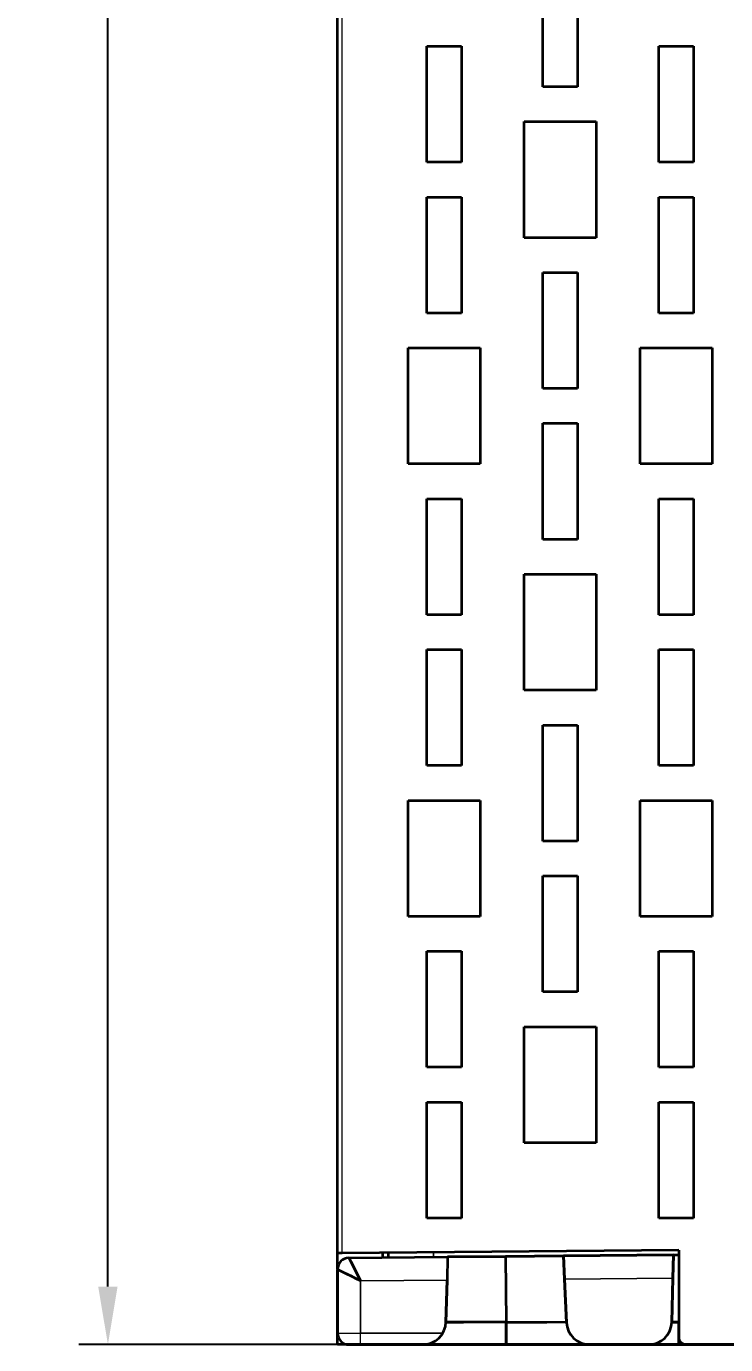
# Model space of a CAD drawing. Extents: x -45 to 645, y -160 to 467.
# Drawn here: x 173.8 to 204, y 292.1 to 348.9 of the extents above; entities that cross this region are included whole.
import ezdxf

# ---------------------------------------------------------------- set-up
doc = ezdxf.new("R2010")
doc.units = 0
doc.dimstyles.get("Standard").update_dxf_attribs({"dimtxt": 0.18, "dimasz": 0.18, "dimexe": 0.18, "dimexo": 0.0625, "dimgap": 0.09, "dimtad": 0, "dimtih": 1, "dimtoh": 1, "dimdec": 4, "dimzin": 0, "dimdsep": 46, "dimtxsty": 'Standard', "dimcen": 0.09, "dimadec": 0, "dimazin": 0, "dimtfac": 1, "dimtdec": 4, "dimtofl": 0, "dimtmove": 0, "dimatfit": 3, "dimfxl": 1, "dimtolj": 1, "dimtzin": 0, "dimarcsym": 0})

# ---------------------------------------------------------------- blocks, each defined once
blk = doc.blocks.new('*D2')
at = {"color": 0, "lineweight": -2, "transparency": 16777216}
for p, q in [((195.334, 467.119), (176.115, 467.119)), ((177.365, 294.619), (177.365, 464.619)), ((187.634, 292.119), (176.115, 292.119))]:
    blk.add_line(p, q, dxfattribs=at)
at = {"color": 0, "transparency": 16777216}
for points in [[(176.948, 464.619), (177.782, 464.619), (177.365, 467.119)], [(176.948, 294.619), (177.782, 294.619), (177.365, 292.119)]]:
    blk.add_solid(points, dxfattribs=at)
at = {"layer": 'Defpoints', "color": 0, "transparency": 16777216}
for p in [(177.365, 467.119), (195.959, 467.119), (188.259, 292.119)]:
    blk.add_point(p, dxfattribs=at)
at = {"color": 0, "transparency": 16777216, "insert": (175.49, 379.619), "char_height": 2.5, "attachment_point": 5, "rotation": 90}
blk.add_mtext('175', dxfattribs=at)
blk = doc.blocks.new('*D17')
at = {"color": 0, "lineweight": -2, "transparency": 16777216}
for p, q in [((195.334, 467.119), (176.115, 467.119)), ((177.365, 294.619), (177.365, 464.619)), ((187.634, 292.119), (176.115, 292.119))]:
    blk.add_line(p, q, dxfattribs=at)
at = {"color": 0, "transparency": 16777216}
for points in [[(176.948, 464.619), (177.781, 464.619), (177.365, 467.119)], [(176.948, 294.619), (177.781, 294.619), (177.365, 292.119)]]:
    blk.add_solid(points, dxfattribs=at)
at = {"layer": 'Defpoints', "color": 0, "transparency": 16777216}
for p in [(177.365, 467.119), (195.959, 467.119), (188.259, 292.119)]:
    blk.add_point(p, dxfattribs=at)
at = {"color": 0, "transparency": 16777216, "insert": (175.49, 379.619), "char_height": 2.5, "attachment_point": 5, "rotation": 90}
blk.add_mtext('175', dxfattribs=at)

msp = doc.modelspace()

# ---------------------------------------------------------------- linework, layer by layer
at = {"color": 7, "lineweight": 35}
msp.add_line((187.259, 296.058), (187.259, 451.619), dxfattribs=at)
msp.add_line((187.259, 296.058), (187.259, 451.619), dxfattribs=at)
msp.add_line((187.259, 296.058), (187.259, 451.619), dxfattribs=at)
msp.add_line((187.259, 296.058), (187.259, 451.619), dxfattribs=at)
at = {"color": 7, "lineweight": 13}
msp.add_line((187.459, 296.06), (187.459, 451.619), dxfattribs=at)
msp.add_line((187.459, 296.06), (187.459, 451.619), dxfattribs=at)
msp.add_line((187.459, 296.06), (187.459, 451.619), dxfattribs=at)
msp.add_line((187.459, 296.06), (187.459, 451.619), dxfattribs=at)
at = {"color": 7, "lineweight": 35, "ltscale": 0.125}
for p, q in [((196.109, 346.319), (196.109, 351.319)), ((196.109, 346.319), (196.109, 351.319)), ((197.609, 351.319), (197.609, 346.319)), ((197.609, 351.319), (197.609, 346.319)), ((191.109, 343.069), (191.109, 348.069)), ((191.109, 343.069), (191.109, 348.069)), ((192.609, 348.069), (192.609, 343.069)), ((192.609, 348.069), (192.609, 343.069)), ((201.109, 343.069), (201.109, 348.069)), ((201.109, 343.069), (201.109, 348.069)), ((202.609, 348.069), (202.609, 343.069)), ((202.609, 348.069), (202.609, 343.069)), ((195.309, 339.819), (195.309, 344.819)), ((195.309, 339.819), (195.309, 344.819)), ((198.409, 344.819), (198.409, 339.819)), ((198.409, 344.819), (198.409, 339.819)), ((191.109, 336.569), (191.109, 341.569)), ((191.109, 336.569), (191.109, 341.569)), ((192.609, 341.569), (192.609, 336.569)), ((192.609, 341.569), (192.609, 336.569)), ((201.109, 336.569), (201.109, 341.569)), ((201.109, 336.569), (201.109, 341.569)), ((202.609, 341.569), (202.609, 336.569)), ((202.609, 341.569), (202.609, 336.569)), ((196.109, 333.319), (196.109, 338.319)), ((196.109, 333.319), (196.109, 338.319)), ((197.609, 338.319), (197.609, 333.319)), ((197.609, 338.319), (197.609, 333.319)), ((190.309, 330.069), (190.309, 335.069)), ((190.309, 330.069), (190.309, 335.069)), ((193.409, 335.069), (193.409, 330.069)), ((193.409, 335.069), (193.409, 330.069)), ((200.309, 330.069), (200.309, 335.069)), ((200.309, 330.069), (200.309, 335.069)), ((203.409, 335.069), (203.409, 330.069)), ((203.409, 335.069), (203.409, 330.069)), ((196.109, 326.819), (196.109, 331.819)), ((196.109, 326.819), (196.109, 331.819)), ((197.609, 331.819), (197.609, 326.819)), ((197.609, 331.819), (197.609, 326.819)), ((191.109, 323.569), (191.109, 328.569)), ((191.109, 323.569), (191.109, 328.569)), ((192.609, 328.569), (192.609, 323.569)), ((192.609, 328.569), (192.609, 323.569)), ((201.109, 323.569), (201.109, 328.569)), ((201.109, 323.569), (201.109, 328.569)), ((202.609, 328.569), (202.609, 323.569)), ((202.609, 328.569), (202.609, 323.569)), ((195.309, 320.319), (195.309, 325.319)), ((195.309, 320.319), (195.309, 325.319)), ((198.409, 325.319), (198.409, 320.319)), ((198.409, 325.319), (198.409, 320.319)), ((191.109, 317.069), (191.109, 322.069)), ((191.109, 317.069), (191.109, 322.069)), ((192.609, 322.069), (192.609, 317.069)), ((192.609, 322.069), (192.609, 317.069)), ((201.109, 317.069), (201.109, 322.069)), ((201.109, 317.069), (201.109, 322.069)), ((202.609, 322.069), (202.609, 317.069)), ((202.609, 322.069), (202.609, 317.069)), ((196.109, 313.819), (196.109, 318.819)), ((196.109, 313.819), (196.109, 318.819)), ((197.609, 318.819), (197.609, 313.819)), ((197.609, 318.819), (197.609, 313.819)), ((190.309, 310.569), (190.309, 315.569)), ((190.309, 310.569), (190.309, 315.569)), ((193.409, 315.569), (193.409, 310.569)), ((193.409, 315.569), (193.409, 310.569)), ((200.309, 310.569), (200.309, 315.569)), ((200.309, 310.569), (200.309, 315.569)), ((203.409, 315.569), (203.409, 310.569)), ((203.409, 315.569), (203.409, 310.569)), ((196.109, 307.319), (196.109, 312.319)), ((196.109, 307.319), (196.109, 312.319)), ((197.609, 312.319), (197.609, 307.319)), ((197.609, 312.319), (197.609, 307.319)), ((191.109, 304.069), (191.109, 309.069)), ((191.109, 304.069), (191.109, 309.069)), ((192.609, 309.069), (192.609, 304.069)), ((192.609, 309.069), (192.609, 304.069)), ((201.109, 304.069), (201.109, 309.069)), ((201.109, 304.069), (201.109, 309.069)), ((202.609, 309.069), (202.609, 304.069)), ((202.609, 309.069), (202.609, 304.069)), ((195.309, 300.819), (195.309, 305.819)), ((195.309, 300.819), (195.309, 305.819)), ((198.409, 305.819), (198.409, 300.819)), ((198.409, 305.819), (198.409, 300.819)), ((191.109, 297.569), (191.109, 302.569)), ((191.109, 297.569), (191.109, 302.569)), ((192.609, 302.569), (192.609, 297.569)), ((192.609, 302.569), (192.609, 297.569)), ((201.109, 297.569), (201.109, 302.569)), ((201.109, 297.569), (201.109, 302.569)), ((202.609, 302.569), (202.609, 297.569)), ((202.609, 302.569), (202.609, 297.569))]:
    msp.add_line(p, q, dxfattribs=at)
at = {"color": 7, "lineweight": 35, "ltscale": 0.0375}
for p, q in [((191.109, 348.069), (192.609, 348.069)), ((191.109, 348.069), (192.609, 348.069)), ((201.109, 348.069), (202.609, 348.069)), ((201.109, 348.069), (202.609, 348.069)), ((197.609, 346.319), (196.109, 346.319)), ((197.609, 346.319), (196.109, 346.319)), ((192.609, 343.069), (191.109, 343.069)), ((192.609, 343.069), (191.109, 343.069)), ((202.609, 343.069), (201.109, 343.069)), ((202.609, 343.069), (201.109, 343.069)), ((191.109, 341.569), (192.609, 341.569)), ((191.109, 341.569), (192.609, 341.569)), ((201.109, 341.569), (202.609, 341.569)), ((201.109, 341.569), (202.609, 341.569)), ((196.109, 338.319), (197.609, 338.319)), ((196.109, 338.319), (197.609, 338.319)), ((192.609, 336.569), (191.109, 336.569)), ((192.609, 336.569), (191.109, 336.569)), ((202.609, 336.569), (201.109, 336.569)), ((202.609, 336.569), (201.109, 336.569)), ((197.609, 333.319), (196.109, 333.319)), ((197.609, 333.319), (196.109, 333.319)), ((196.109, 331.819), (197.609, 331.819)), ((196.109, 331.819), (197.609, 331.819)), ((191.109, 328.569), (192.609, 328.569)), ((191.109, 328.569), (192.609, 328.569)), ((201.109, 328.569), (202.609, 328.569)), ((201.109, 328.569), (202.609, 328.569)), ((197.609, 326.819), (196.109, 326.819)), ((197.609, 326.819), (196.109, 326.819)), ((192.609, 323.569), (191.109, 323.569)), ((192.609, 323.569), (191.109, 323.569)), ((202.609, 323.569), (201.109, 323.569)), ((202.609, 323.569), (201.109, 323.569)), ((191.109, 322.069), (192.609, 322.069)), ((191.109, 322.069), (192.609, 322.069)), ((201.109, 322.069), (202.609, 322.069)), ((201.109, 322.069), (202.609, 322.069)), ((196.109, 318.819), (197.609, 318.819)), ((196.109, 318.819), (197.609, 318.819)), ((192.609, 317.069), (191.109, 317.069)), ((192.609, 317.069), (191.109, 317.069)), ((202.609, 317.069), (201.109, 317.069)), ((202.609, 317.069), (201.109, 317.069)), ((197.609, 313.819), (196.109, 313.819)), ((197.609, 313.819), (196.109, 313.819)), ((196.109, 312.319), (197.609, 312.319)), ((196.109, 312.319), (197.609, 312.319)), ((191.109, 309.069), (192.609, 309.069)), ((191.109, 309.069), (192.609, 309.069)), ((201.109, 309.069), (202.609, 309.069)), ((201.109, 309.069), (202.609, 309.069)), ((197.609, 307.319), (196.109, 307.319)), ((197.609, 307.319), (196.109, 307.319)), ((192.609, 304.069), (191.109, 304.069)), ((192.609, 304.069), (191.109, 304.069)), ((202.609, 304.069), (201.109, 304.069)), ((202.609, 304.069), (201.109, 304.069)), ((191.109, 302.569), (192.609, 302.569)), ((191.109, 302.569), (192.609, 302.569)), ((201.109, 302.569), (202.609, 302.569)), ((201.109, 302.569), (202.609, 302.569)), ((192.609, 297.569), (191.109, 297.569)), ((192.609, 297.569), (191.109, 297.569)), ((202.609, 297.569), (201.109, 297.569)), ((202.609, 297.569), (201.109, 297.569))]:
    msp.add_line(p, q, dxfattribs=at)
at = {"color": 7, "lineweight": 35, "ltscale": 0.0775}
for p, q in [((195.309, 344.819), (198.409, 344.819)), ((195.309, 344.819), (198.409, 344.819)), ((198.409, 339.819), (195.309, 339.819)), ((198.409, 339.819), (195.309, 339.819)), ((190.309, 335.069), (193.409, 335.069)), ((190.309, 335.069), (193.409, 335.069)), ((200.309, 335.069), (203.409, 335.069)), ((200.309, 335.069), (203.409, 335.069)), ((193.409, 330.069), (190.309, 330.069)), ((193.409, 330.069), (190.309, 330.069)), ((203.409, 330.069), (200.309, 330.069)), ((203.409, 330.069), (200.309, 330.069)), ((195.309, 325.319), (198.409, 325.319)), ((195.309, 325.319), (198.409, 325.319)), ((198.409, 320.319), (195.309, 320.319)), ((198.409, 320.319), (195.309, 320.319)), ((190.309, 315.569), (193.409, 315.569)), ((190.309, 315.569), (193.409, 315.569)), ((200.309, 315.569), (203.409, 315.569)), ((200.309, 315.569), (203.409, 315.569)), ((193.409, 310.569), (190.309, 310.569)), ((193.409, 310.569), (190.309, 310.569)), ((203.409, 310.569), (200.309, 310.569)), ((203.409, 310.569), (200.309, 310.569)), ((195.309, 305.819), (198.409, 305.819)), ((195.309, 305.819), (198.409, 305.819)), ((198.409, 300.819), (195.309, 300.819)), ((198.409, 300.819), (195.309, 300.819))]:
    msp.add_line(p, q, dxfattribs=at)
at = {"color": 7, "lineweight": 35, "ltscale": 0.005}
msp.add_line((187.459, 296.06), (187.259, 296.058), dxfattribs=at)
msp.add_line((187.459, 296.06), (187.259, 296.058), dxfattribs=at)
at = {"color": 7, "lineweight": 35, "ltscale": 0.016915}
msp.add_line((187.259, 295.382), (187.259, 296.058), dxfattribs=at)
msp.add_line((187.259, 295.382), (187.259, 296.058), dxfattribs=at)
at = {"color": 7, "lineweight": 35, "ltscale": 0.362851}
msp.add_line((201.973, 296.187), (187.459, 296.06), dxfattribs=at)
msp.add_line((201.973, 296.187), (187.459, 296.06), dxfattribs=at)
at = {"color": 7, "lineweight": 35, "ltscale": 0.005002}
for p, q in [((189.218, 295.875), (189.219, 296.076)), ((189.218, 295.875), (189.219, 296.076)), ((189.455, 295.878), (189.455, 296.078)), ((189.455, 295.878), (189.455, 296.078))]:
    msp.add_line(p, q, dxfattribs=at)
at = {"color": 7, "lineweight": 13, "ltscale": 0.005003}
for p, q in [((191.402, 295.895), (191.403, 296.095)), ((191.403, 296.095), (191.402, 295.895))]:
    msp.add_line(p, q, dxfattribs=at)
at = {"color": 7, "lineweight": 35, "ltscale": 0.118418}
for p, q in [((201.746, 295.985), (197.009, 295.943)), ((197.009, 295.943), (201.746, 295.985))]:
    msp.add_line(p, q, dxfattribs=at)
at = {"color": 7, "lineweight": 35, "ltscale": 0.025015}
for p, q in [((201.72, 294.984), (201.746, 295.985)), ((201.746, 295.985), (201.72, 294.984)), ((192.009, 295.9), (191.983, 294.9)), ((192.009, 295.9), (191.983, 294.9)), ((197.009, 295.943), (197.053, 294.944)), ((197.053, 294.944), (197.009, 295.943))]:
    msp.add_line(p, q, dxfattribs=at)
at = {"color": 7, "lineweight": 35, "ltscale": 0.005667}
msp.add_line((201.746, 295.985), (201.972, 295.987), dxfattribs=at)
at = {"color": 7, "lineweight": 35, "ltscale": 0.005668}
msp.add_line((201.746, 295.985), (201.972, 295.987), dxfattribs=at)
at = {"color": 7, "lineweight": 35, "ltscale": 0.094014}
msp.add_line((201.973, 296.187), (201.973, 292.426), dxfattribs=at)
msp.add_line((201.973, 296.187), (201.973, 292.426), dxfattribs=at)
at = {"color": 7, "lineweight": 35, "ltscale": 0.106363}
msp.add_line((187.755, 295.863), (192.009, 295.9), dxfattribs=at)
msp.add_line((187.755, 295.863), (192.009, 295.9), dxfattribs=at)
at = {"color": 7, "lineweight": 35, "ltscale": 0.027899}
msp.add_line((187.755, 295.862), (188.259, 294.867), dxfattribs=at)
at = {"color": 7, "lineweight": 35, "ltscale": 0.008165}
msp.add_line((187.755, 295.862), (187.903, 295.571), dxfattribs=at)
at = {"color": 7, "lineweight": 35, "ltscale": 0.004165}
msp.add_line((187.903, 295.571), (187.978, 295.422), dxfattribs=at)
at = {"color": 7, "lineweight": 35, "ltscale": 0.005294}
msp.add_line((187.978, 295.422), (188.074, 295.234), dxfattribs=at)
at = {"color": 7, "lineweight": 35, "ltscale": 0.06251}
msp.add_line((194.509, 295.922), (192.009, 295.9), dxfattribs=at)
at = {"color": 7, "lineweight": 35, "ltscale": 0.062496}
for p, q in [((192.01, 295.9), (194.509, 295.922)), ((194.509, 295.922), (197.009, 295.943))]:
    msp.add_line(p, q, dxfattribs=at)
at = {"color": 7, "lineweight": 35, "ltscale": 0.062509}
msp.add_line((197.01, 295.943), (194.509, 295.922), dxfattribs=at)
at = {"color": 7, "lineweight": 35, "ltscale": 0.070937}
msp.add_line((194.509, 295.922), (194.534, 293.084), dxfattribs=at)
msp.add_line((194.509, 295.922), (194.534, 293.084), dxfattribs=at)
at = {"color": 7, "lineweight": 35, "ltscale": 0.068588}
for p, q in [((187.259, 295.363), (187.259, 292.619)), ((187.259, 292.619), (187.259, 295.363))]:
    msp.add_line(p, q, dxfattribs=at)
at = {"color": 7, "lineweight": 35, "ltscale": 0.027911}
msp.add_line((188.259, 294.867), (187.259, 295.363), dxfattribs=at)
at = {"color": 7, "lineweight": 35, "ltscale": 0.008173}
msp.add_line((187.552, 295.218), (187.259, 295.363), dxfattribs=at)
at = {"color": 7, "lineweight": 35, "ltscale": 0.009471}
msp.add_line((187.891, 295.049), (187.552, 295.218), dxfattribs=at)
at = {"color": 7, "lineweight": 35, "ltscale": 0.004191}
msp.add_line((188.042, 294.975), (187.891, 295.049), dxfattribs=at)
at = {"color": 7, "lineweight": 35, "ltscale": 0.006074}
msp.add_line((188.259, 294.867), (188.042, 294.975), dxfattribs=at)
at = {"color": 7, "lineweight": 35, "ltscale": 0.010271}
msp.add_line((188.074, 295.234), (188.259, 294.867), dxfattribs=at)
at = {"color": 7, "lineweight": 13, "ltscale": 0.093099}
for p, q in [((191.983, 294.9), (188.259, 294.867)), ((188.259, 294.867), (191.983, 294.9))]:
    msp.add_line(p, q, dxfattribs=at)
at = {"color": 7, "lineweight": 13, "ltscale": 0.056197}
for p, q in [((188.259, 292.619), (188.259, 294.867)), ((188.259, 294.867), (188.259, 292.619))]:
    msp.add_line(p, q, dxfattribs=at)
at = {"color": 7, "lineweight": 35, "ltscale": 0.045179}
for p, q in [((191.936, 293.093), (191.983, 294.9)), ((191.983, 294.9), (191.936, 293.093))]:
    msp.add_line(p, q, dxfattribs=at)
at = {"color": 7, "lineweight": 13, "ltscale": 0.116672}
for p, q in [((201.72, 294.984), (197.053, 294.944)), ((197.053, 294.944), (201.72, 294.984))]:
    msp.add_line(p, q, dxfattribs=at)
at = {"color": 7, "lineweight": 35, "ltscale": 0.04675}
for p, q in [((197.053, 294.944), (197.134, 293.076)), ((197.134, 293.076), (197.053, 294.944))]:
    msp.add_line(p, q, dxfattribs=at)
at = {"color": 7, "lineweight": 35, "ltscale": 0.047304}
for p, q in [((201.67, 293.093), (201.72, 294.984)), ((201.72, 294.984), (201.67, 293.093))]:
    msp.add_line(p, q, dxfattribs=at)
at = {"color": 7, "lineweight": 13, "ltscale": 0.002721}
for p, q in [((201.973, 293.202), (201.97, 293.093)), ((201.97, 293.093), (201.973, 293.202))]:
    msp.add_line(p, q, dxfattribs=at)
at = {"color": 7, "lineweight": 13, "ltscale": 0.025}
msp.add_line((187.259, 292.619), (188.259, 292.619), dxfattribs=at)
msp.add_line((187.259, 292.619), (188.259, 292.619), dxfattribs=at)
at = {"color": 7, "lineweight": 35, "ltscale": 0.012314}
msp.add_line((187.259, 292.119), (187.259, 292.612), dxfattribs=at)
msp.add_line((187.259, 292.119), (187.259, 292.612), dxfattribs=at)
at = {"color": 7, "lineweight": 13, "ltscale": 0.088572}
for p, q in [((191.802, 292.619), (188.259, 292.619)), ((188.259, 292.619), (191.802, 292.619))]:
    msp.add_line(p, q, dxfattribs=at)
at = {"color": 7, "lineweight": 13, "ltscale": 0.0125}
msp.add_line((188.259, 292.119), (188.259, 292.619), dxfattribs=at)
msp.add_line((188.259, 292.119), (188.259, 292.619), dxfattribs=at)
at = {"color": 7, "lineweight": 35, "ltscale": 0.064965}
msp.add_line((194.534, 293.084), (191.935, 293.093), dxfattribs=at)
at = {"color": 7, "lineweight": 35, "ltscale": 0.014521}
msp.add_line((191.935, 293.093), (192.516, 293.091), dxfattribs=at)
at = {"color": 7, "lineweight": 35, "ltscale": 0.004467}
msp.add_line((192.516, 293.091), (192.695, 293.09), dxfattribs=at)
at = {"color": 7, "lineweight": 13, "ltscale": 0.045977}
msp.add_line((192.695, 293.09), (194.534, 293.084), dxfattribs=at)
at = {"color": 7, "lineweight": 35, "ltscale": 0.06502}
msp.add_line((197.135, 293.076), (194.534, 293.084), dxfattribs=at)
at = {"color": 7, "lineweight": 35, "ltscale": 0.024127}
for p, q in [((194.534, 293.084), (194.534, 292.119)), ((194.534, 292.119), (194.534, 293.084))]:
    msp.add_line(p, q, dxfattribs=at)
at = {"color": 7, "lineweight": 35, "ltscale": 0.043405}
msp.add_line((194.534, 293.084), (196.27, 293.079), dxfattribs=at)
at = {"color": 7, "lineweight": 13, "ltscale": 0.002576}
msp.add_line((196.27, 293.079), (196.373, 293.078), dxfattribs=at)
at = {"color": 7, "lineweight": 13, "ltscale": 0.019039}
msp.add_line((196.373, 293.078), (197.135, 293.076), dxfattribs=at)
at = {"color": 7, "lineweight": 35, "ltscale": 0.024345}
msp.add_line((201.97, 293.093), (201.97, 292.119), dxfattribs=at)
at = {"color": 7, "lineweight": 35, "ltscale": 0.02365}
msp.add_line((188.205, 292.119), (187.259, 292.119), dxfattribs=at)
msp.add_line((188.205, 292.119), (187.259, 292.119), dxfattribs=at)
at = {"color": 7, "lineweight": 35, "ltscale": 0.0125}
msp.add_line((187.759, 292.119), (188.259, 292.119), dxfattribs=at)
msp.add_line((187.759, 292.119), (188.259, 292.119), dxfattribs=at)
at = {"color": 7, "lineweight": 35, "ltscale": 0.066921}
for p, q in [((188.259, 292.119), (190.936, 292.119)), ((190.936, 292.119), (188.259, 292.119))]:
    msp.add_line(p, q, dxfattribs=at)
at = {"color": 7, "lineweight": 35, "ltscale": 0.08994}
for p, q in [((190.936, 292.119), (194.534, 292.119)), ((194.534, 292.119), (190.936, 292.119))]:
    msp.add_line(p, q, dxfattribs=at)
at = {"color": 7, "lineweight": 35, "ltscale": 0.089999}
msp.add_line((194.534, 292.119), (198.134, 292.119), dxfattribs=at)
at = {"color": 7, "lineweight": 35, "ltscale": 0.089995}
msp.add_line((198.133, 292.119), (194.534, 292.119), dxfattribs=at)
at = {"color": 7, "lineweight": 35, "ltscale": 0.122834}
msp.add_line((202.273, 292.119), (197.359, 292.119), dxfattribs=at)
msp.add_line((202.273, 292.119), (197.359, 292.119), dxfattribs=at)
at = {"color": 7, "lineweight": 35, "ltscale": 0.061741}
msp.add_line((200.386, 292.119), (197.916, 292.119), dxfattribs=at)
at = {"color": 7, "lineweight": 35, "ltscale": 0.061739}
msp.add_line((197.916, 292.119), (200.386, 292.119), dxfattribs=at)
at = {"color": 7, "lineweight": 35, "ltscale": 0.061749}
msp.add_line((200.386, 292.119), (197.916, 292.119), dxfattribs=at)
at = {"color": 7, "lineweight": 35, "ltscale": 0.061756}
msp.add_line((197.916, 292.119), (200.386, 292.119), dxfattribs=at)
at = {"color": 7, "lineweight": 35, "ltscale": 0.063422}
for p, q in [((198.133, 292.119), (200.67, 292.119)), ((200.67, 292.119), (198.133, 292.119))]:
    msp.add_line(p, q, dxfattribs=at)
at = {"color": 7, "lineweight": 35, "ltscale": 0.032481}
msp.add_line((200.67, 292.119), (201.97, 292.119), dxfattribs=at)
at = {"color": 7, "lineweight": 35, "ltscale": 0.031692}
msp.add_line((201.97, 292.119), (200.702, 292.119), dxfattribs=at)
at = {"color": 7, "lineweight": 35, "ltscale": 0.124732}
for p, q in [((201.97, 292.119), (206.959, 292.119)), ((206.959, 292.119), (201.97, 292.119))]:
    msp.add_line(p, q, dxfattribs=at)
at = {"color": 7, "lineweight": 35, "ltscale": 0.112163}
msp.add_line((202.273, 292.126), (206.759, 292.126), dxfattribs=at)
msp.add_line((202.273, 292.126), (206.759, 292.126), dxfattribs=at)
at = {"color": 7, "lineweight": 35}
for points in [[(201.97, 293.093), (201.7, 293.084), (201.679, 293.087), (201.673, 293.089), (201.671, 293.091), (201.67, 293.092), (201.67, 293.093)], [(201.67, 293.093), (201.671, 293.091), (201.671, 293.091), (201.675, 293.089), (201.683, 293.086), (201.71, 293.083), (201.97, 293.093)]]:
    msp.add_lwpolyline(points, dxfattribs=at)
for centre, radius, start, end in [((187.759, 295.363), 0.5, 90.4994, 180.0006), ((187.759, 295.363), 0.5, 90.4994, 180.0006), ((187.759, 292.619), 0.5, 180, 270), ((187.759, 292.619), 0.5, 180, 270), ((190.936, 293.119), 1, 270, 358.4995), ((190.936, 293.119), 1, 270, 358.5002), ((190.936, 293.119), 1, 270, 358.5), ((190.936, 293.119), 1, 270, 358.5), ((198.133, 293.119), 1, 182.5, 270), ((198.133, 293.119), 1, 182.5, 270), ((200.67, 293.119), 1, 270, 358.5), ((200.67, 293.119), 1, 270, 358.5), ((202.273, 292.426), 0.3, 180, 270), ((202.273, 292.426), 0.3, 180, 270)]:
    msp.add_arc(centre, radius, start, end, dxfattribs=at)
msp.add_ellipse((201.97, 293.119), major_axis=(0, 1), ratio=0.000229, start_param=3.141593, end_param=4.686209, dxfattribs=at)

# ---------------------------------------------------------------- dimensions: what is measured, and where the dimension line sits
for picture in ['*D2', '*D17']:
    dim = msp.add_linear_dim(base=(177.365, 467.119), p1=(188.259, 292.119), p2=(195.959, 467.119), angle=90, dimstyle='Standard', override={"dimtxt": 2.5, "dimasz": 2.5, "dimexe": 1.25, "dimexo": 0.625, "dimgap": 0.625, "dimtad": 1, "dimtih": 0, "dimtoh": 0, "dimdec": 2, "dimzin": 8, "dimdsep": 44, "dimcen": 2.5, "dimtdec": 2, "dimtofl": 1, "dimatfit": 0, "dimtolj": 0, "dimtzin": 8})
    dim.commit()
    dim.dimension.update_dxf_attribs({"geometry": picture, "text_midpoint": (175.49, 379.619)})

doc.saveas('drawing.dxf')
